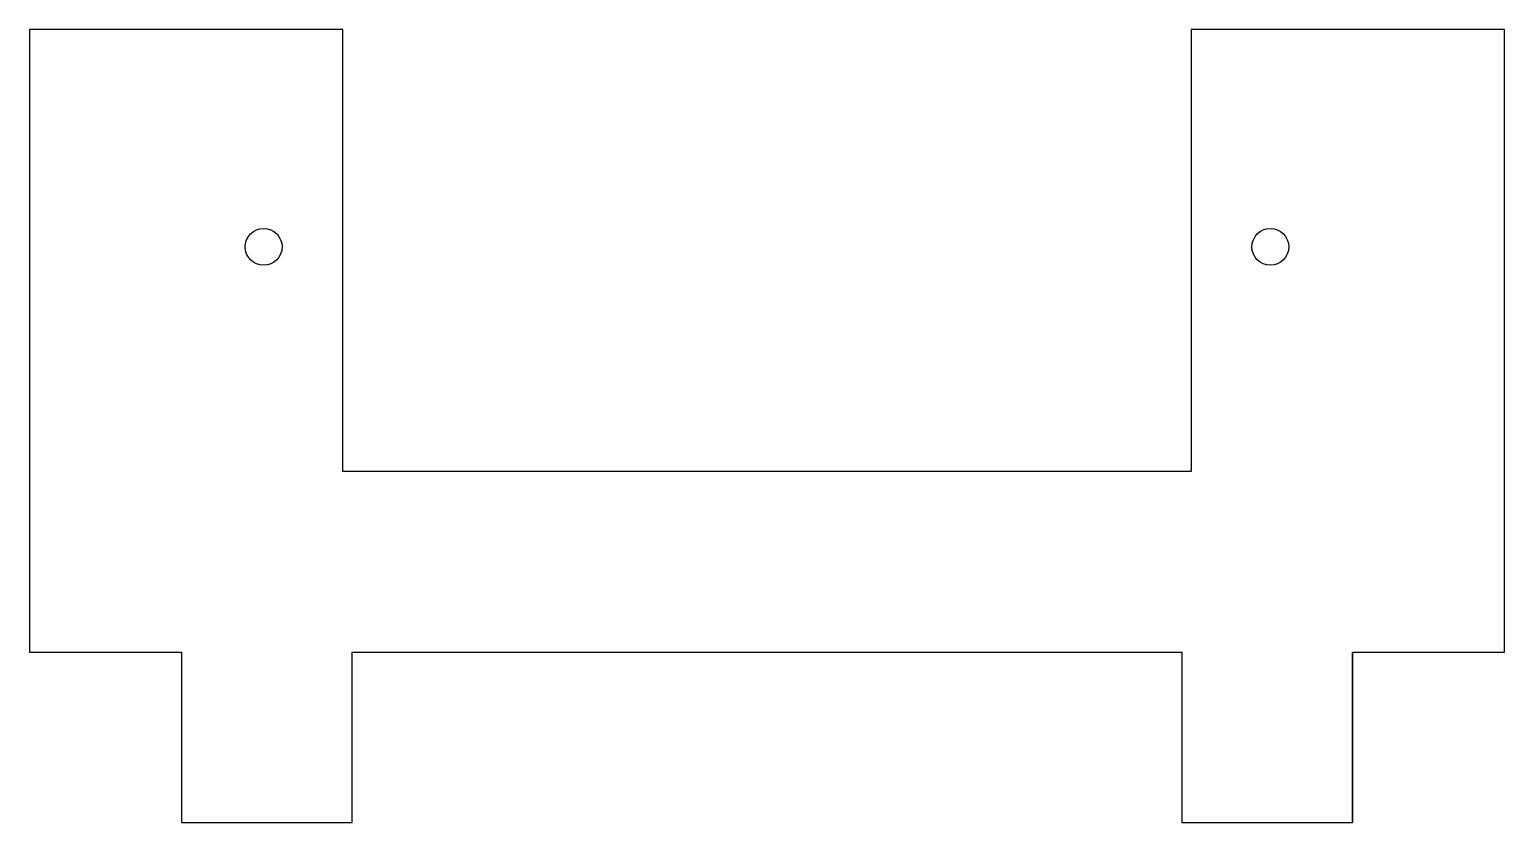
# Model space of a CAD drawing. Header units: millimetres. Extents: x 12.7 to 52.7, y 0 to 21.5.
import ezdxf

# ---------------------------------------------------------------- set-up
doc = ezdxf.new("R2010")
doc.units = ezdxf.units.MM
doc.layers.get('0').update_dxf_attribs({"linetype": 'CONTINUOUS'})

msp = doc.modelspace()

# ---------------------------------------------------------------- linework, layer by layer
for p, q in [((21.181, 21.525), (12.681, 21.525)), ((12.681, 21.525), (12.681, 4.625)), ((21.181, 9.525), (21.181, 21.525)), ((44.181, 21.525), (44.181, 9.525)), ((52.681, 21.525), (44.181, 21.525)), ((52.681, 4.625), (52.681, 21.525)), ((44.181, 9.525), (21.181, 9.525)), ((12.681, 4.625), (16.806, 4.625)), ((12.681, 4.625), (16.806, 4.625)), ((16.806, 4.625), (16.806, 0)), ((21.431, 0), (21.431, 4.625)), ((21.431, 4.625), (43.931, 4.625)), ((43.931, 4.625), (43.931, 0)), ((48.556, 0), (48.556, 4.625)), ((48.556, 4.625), (52.681, 4.625)), ((48.556, 4.625), (48.556, 0)), ((16.806, 0), (21.431, 0)), ((43.931, 0), (48.556, 0))]:
    msp.add_line(p, q)
for centre in [(19.031, 15.625), (46.331, 15.625)]:
    msp.add_circle(centre, 0.5)

doc.saveas('drawing.dxf')
